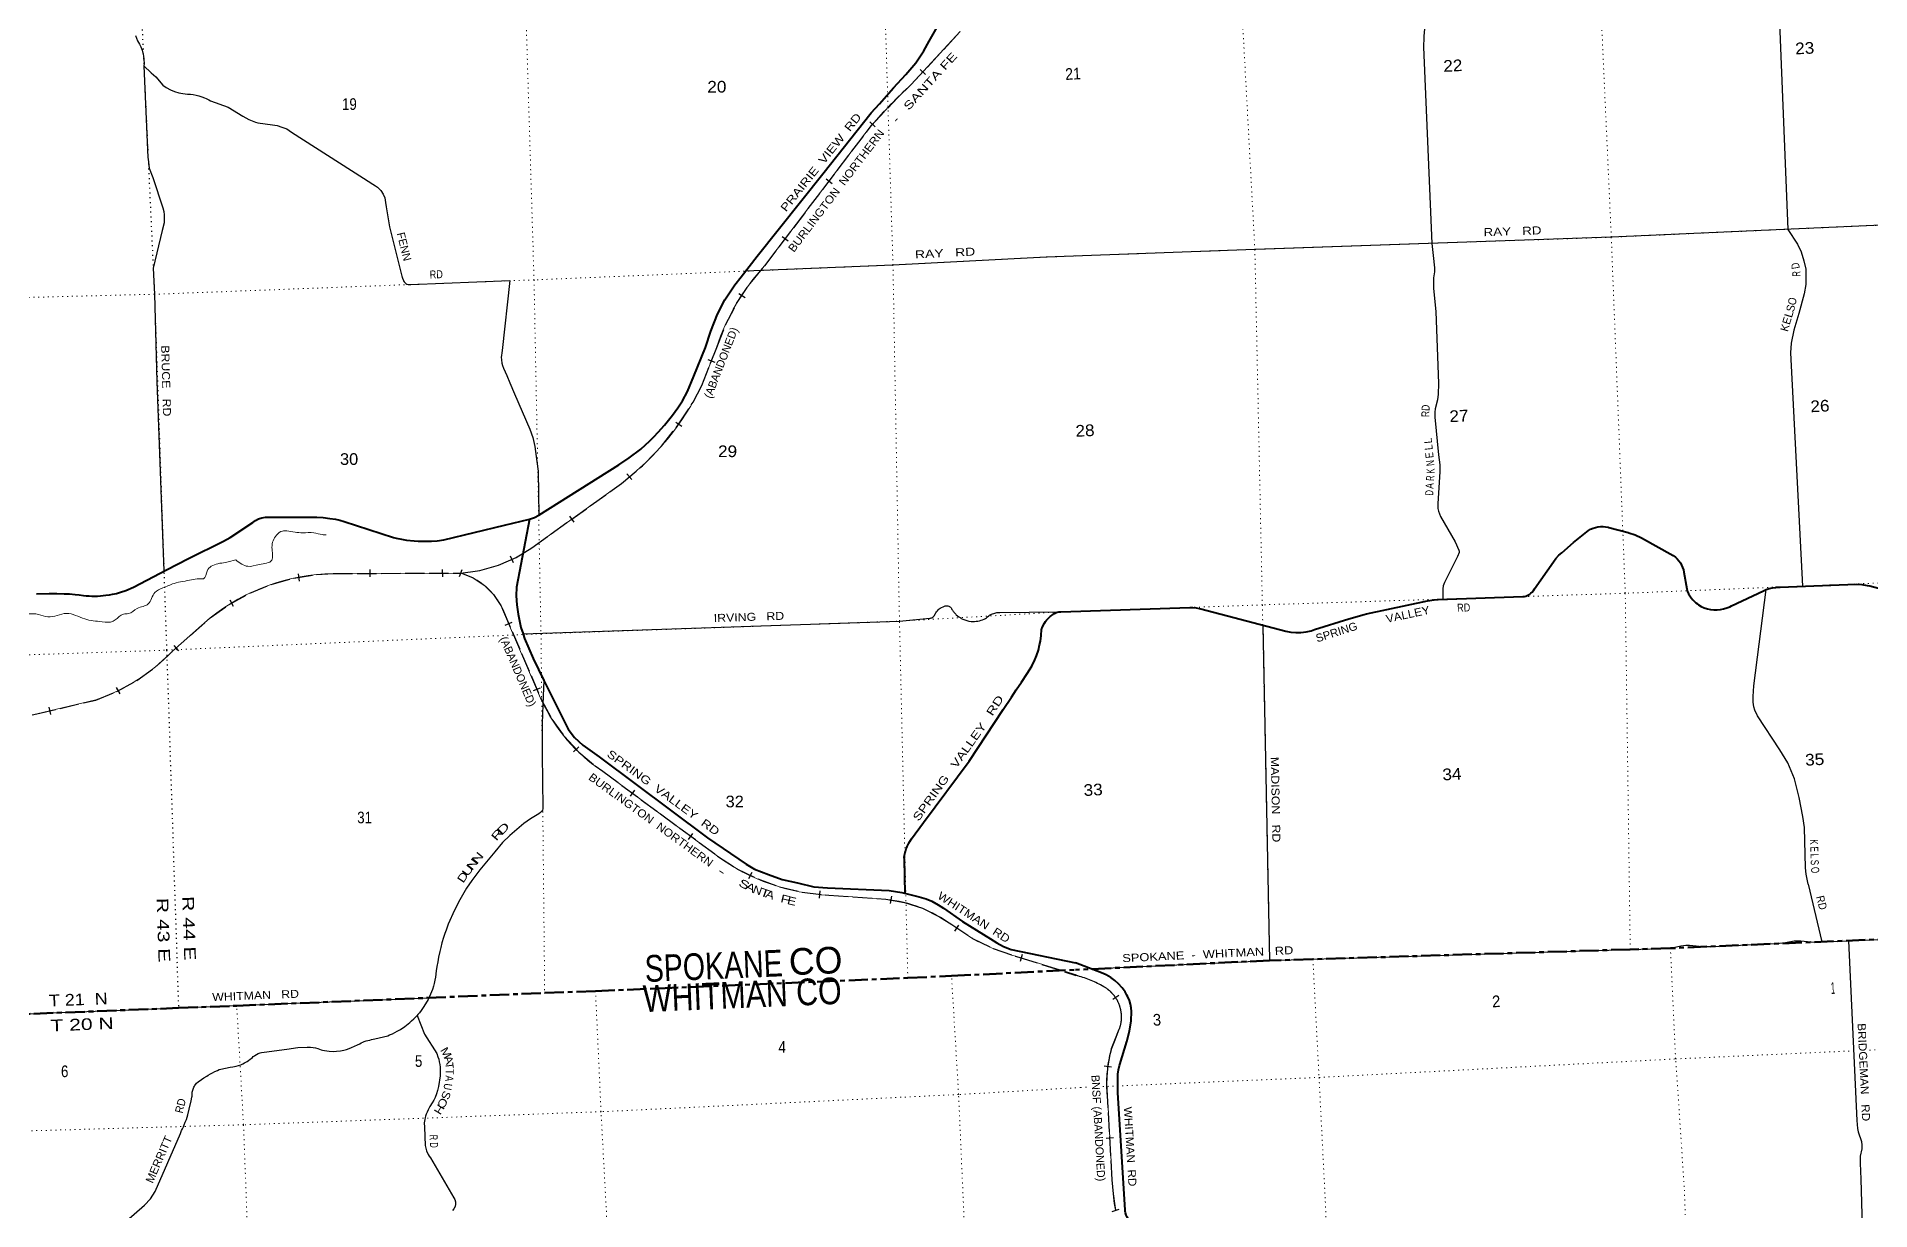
# Model space of a CAD drawing. Header units: feet. Extents: x 745759 to 1002271, y -170898 to 32007.
# Drawn here: x 920154 to 947654, y -72357 to -54754 of the extents above; entities that cross this region are included whole.
import ezdxf
from ezdxf.enums import TextEntityAlignment as Align

# ---------------------------------------------------------------- set-up
doc = ezdxf.new("R2010")
doc.units = ezdxf.units.FT
doc.header["$LTSCALE"] = 48
for name, pattern in [('DOTTED', [1.5, 0.3, -1.2]), ('LONG_DASH_SHORT_DASH', [9.9, 6, -1.2, 1.5, -1.2]), ('LONG_DASHED', [7.5, 6, -1.5])]:
    doc.linetypes.add(name, pattern=pattern)
for name, color, linetype, lineweight in [('11', 7, 'LONG_DASH_SHORT_DASH', 60), ('26', 7, 'Continuous', 40), ('29', 7, 'Continuous', 25), ('34', 7, 'Continuous', 13), ('39', 7, 'Continuous', 13), ('6', 7, 'DOTTED', 25), ('63', 7, 'Continuous', 25), ('7', 7, 'DOTTED', 13)]:
    doc.layers.add(name, color=color, linetype=linetype, lineweight=lineweight)
for name, color, linetype in [('12', 7, 'Continuous'), ('27', 7, 'Continuous'), ('30', 7, 'Continuous')]:
    doc.layers.add(name, color=color, linetype=linetype)

msp = doc.modelspace()

# ---------------------------------------------------------------- linework, layer by layer
at = {"layer": '11'}
for points in [[(955428.69, -68001.41), (954889.85, -68005.83), (950021.26, -68191.55), (949477.58, -68220.38), (944656.22, -68425.94), (944053.66, -68443.57), (939293.86, -68591.69), (938643.04, -68609.69), (935735.29, -68749.49)], [(904564.41, -70071.29), (906031.38, -69998.75), (906996.96, -69957.85), (911427.16, -69691.7), (912435.5, -69678.29), (916821.02, -69503.63), (917738.98, -69501.86), (922281.45, -69322.48), (923154.55, -69289.23), (927773.28, -69096.42), (928535.77, -69069.12), (933218.83, -68871.17), (933874.58, -68841.68), (935735.29, -68749.49)]]:
    msp.add_lwpolyline(points, dxfattribs=at)
at = {"layer": '26'}
for points in [[(927683.3, -61928.65), (928883.74, -61175.36), (929039.02, -61070.05), (929213.61, -60939.03), (929348.91, -60816.75), (929410.29, -60757.52), (929475.76, -60688.18), (929570.69, -60582.82), (929690.72, -60433.24), (929769.29, -60319.69), (929839.12, -60214.87), (929915.5, -60075.12), (930009.34, -59845.83), (930186.11, -59415.65), (930262.51, -59168.9), (930365.07, -58917.78), (930474.19, -58699.42), (930622.59, -58474.5), (930720.79, -58356.58), (930960.85, -58046.5), (931942.91, -56812.73), (932667.44, -55897.78), (932794.02, -55762.39), (933003.52, -55522.19), (933191.2, -55321.29), (933340.15, -55146.05), (933460.18, -54965.89), (933540.92, -54823.95), (934201.09, -53661.15)], [(922100.75, -62751.88), (922432.81, -62578.27), (922958.85, -62319.99), (923056.87, -62266.05), (923395.04, -62038.83), (923438.34, -62010.23), (923480.81, -61985.71), (923533.09, -61969.36), (923587, -61959.55), (924356.47, -61959.55), (924450.87, -61964.97), (924549.02, -61979.09), (924633.66, -61993.2), (924699.48, -62007.32), (924764.14, -62024.37), (924953.39, -62084.36), (925503.52, -62266.01), (925547.35, -62276.4), (925624.43, -62291.6), (925701.7, -62304.68), (925813.96, -62316.61), (925877.77, -62320.45), (925936.21, -62322.38), (926009.25, -62321.99), (926074.61, -62320.46), (926160.72, -62313.53), (926258.37, -62302.76), (927169.91, -62081.4), (927544.54, -61989.32)], [(927544.54, -61989.32), (927351.25, -63011.6), (927345.28, -63139.92), (927357.21, -63274.21), (927375.11, -63417.45), (927416.86, -63617.38), (927448.08, -63711.1)], [(927544.54, -61989.32), (927622.67, -61963.49), (927683.3, -61928.65)], [(935515.11, -63380.44), (937447.51, -63313.96), (937495.62, -63314.29), (937543.43, -63319.65), (937590.43, -63329.98), (937592.21, -63330.48), (937612.08, -63335.71), (938887.2, -63669.73), (938962.35, -63684.63), (939038.64, -63691.59), (939115.24, -63690.54), (939191.32, -63681.49), (939266.03, -63664.53), (939318.5, -63647.54), (939831.01, -63483.51), (940064.23, -63419.49), (940096.72, -63412.62), (941012.9, -63216.07), (941111.09, -63199.57), (941173.53, -63194.49), (942443.53, -63152.7), (942465.69, -63149.58), (942487.4, -63144.16), (942508.43, -63136.5), (942528.54, -63126.69), (942547.51, -63114.83), (942565.14, -63101.05), (942580.88, -63085.84), (942601.08, -63060.76), (942618.55, -63035.84), (942901.13, -62632.53), (942939.67, -62580.59), (942983.42, -62532.96), (943027.97, -62493.33), (943203.42, -62342.71), (943426.82, -62162.2), (943460, -62142.38), (943495.08, -62126.15), (943531.65, -62113.66), (943569.33, -62105.07), (943607.7, -62100.47), (943646.35, -62099.9), (943684.84, -62103.37), (943722.76, -62110.85), (943731.99, -62113.31), (944022.94, -62190.95), (944031.91, -62193.52), (944129.2, -62227.6), (944222.4, -62271.66), (944695.26, -62533.57), (944699.68, -62536.48), (944730.29, -62559.4), (944758.33, -62585.4), (944783.5, -62614.18), (944805.52, -62645.43), (944824.16, -62678.82), (944839.2, -62713.97), (944850.49, -62750.5), (944857.9, -62788.01), (944903.08, -63037.42), (944913.45, -63073.55), (944927.54, -63108.4), (944945.2, -63141.58), (944966.23, -63172.74), (944990.4, -63201.53), (945012.65, -63223), (945037.54, -63243.85), (945062.65, -63262.57), (945077.06, -63273.31), (945119.33, -63298.4), (945163.99, -63318.94), (945210.55, -63334.69), (945258.5, -63345.5), (945307.32, -63351.23), (945356.47, -63351.82), (945405.42, -63347.28), (945453.62, -63337.64), (945500.55, -63323.02), (945545.69, -63303.58), (945573.24, -63288.8), (946051.85, -63063.52), (946094.51, -63044.02), (946138.98, -63029.08), (946184.76, -63018.88), (946231.36, -63013.52), (946241.33, -63013.01), (946301.14, -63008.9), (947441.13, -62967.18), (947524.74, -62970.98), (947607.49, -62983.51)], [(920153.61, -63110.55), (920343.11, -63104.01), (920457.06, -63103.61), (920566.52, -63109.33), (920648.2, -63112.6), (920733.15, -63118.32), (920793.6, -63124.86), (920858.33, -63134.06), (920899.17, -63138.56), (920942.06, -63141.42), (920981.67, -63144.28), (921027.01, -63144.28), (921066.22, -63143.87), (921109.92, -63141.82), (921190.59, -63133.04), (921246.54, -63125.27), (921293.51, -63116.28), (921349.46, -63103.61), (921409.5, -63087.27), (921492.82, -63059.07), (921604.94, -63012.68), (921806.7, -62905.61), (922099.55, -62752.51)], [(947607.49, -62983.51), (947644.87, -62992.13), (947960.12, -63076.16)], [(933178.39, -67603.99), (933167.69, -67094.21), (933166.92, -67060.61), (933168.56, -67047.36), (933171.85, -67030.06), (933175.78, -67009.71), (933179.72, -66992.41), (933183.88, -66977.09), (933195.69, -66937.46), (933210.57, -66899.8), (933228.95, -66859.52), (933247.33, -66825.37), (933272.7, -66783.34), (933456.48, -66542.54), (934140.83, -65619.61), (934647.53, -64844.65), (934773.12, -64660.33), (934845.75, -64552.63), (934921.89, -64436.17), (935010.27, -64303.07), (935077.66, -64195.36), (935124.92, -64102.54), (935147.67, -64043), (935176.98, -63955.88), (935196.24, -63876.19), (935209.36, -63819.27), (935218.99, -63737.84), (935225.41, -63646.72), (935225.91, -63643.34), (935228.88, -63633.58), (935230.76, -63628.74), (935233.05, -63622.49), (935245.25, -63594.74), (935268.92, -63551.22), (935286.3, -63525.42), (935300.8, -63506.6), (935306.27, -63500.25), (935311.25, -63494.39), (935315.74, -63488.92), (935321.79, -63482.57), (935327.55, -63476.7), (935333.41, -63470.55), (935343.33, -63460.73), (935356.02, -63449.49), (935367.15, -63439.92), (935377.89, -63431.42), (935390.66, -63421.98), (935398.53, -63417.03), (935411.54, -63408.03), (935417.83, -63404.4), (935426.78, -63400.04), (935435.98, -63396.41), (935446.87, -63391.57), (935459.69, -63386.97), (935481.71, -63381.88), (935514.62, -63380.43)], [(927449.12, -63714.23), (927470.54, -63778.53), (927598.78, -64079.92), (927761.4, -64408.14)], [(927761.4, -64408.14), (928123.67, -65139.29), (928220.6, -65266.12), (928345.86, -65382.5), (928590.41, -65555.58), (930217.26, -66768.63), (930794.33, -67167.01), (930919.61, -67238.63), (931131.35, -67319.21), (931337.13, -67393.81), (931566.77, -67447.52), (931808.33, -67504.22), (932017.09, -67519.14), (932937.15, -67562.42), (933128.01, -67592.26), (933387.48, -67654.93), (933496.56, -67687.57), (933577.37, -67722.53), (933673.46, -67772.79), (933753.56, -67825.77), (934037.62, -68024.96), (934356.73, -68221.91), (934461.11, -68287.56), (934552.07, -68345.75), (934656.45, -68400.96), (934771.27, -68445.72), (935731.77, -68646.03)], [(936476.75, -72350.43), (936368.84, -70593.5), (936367.71, -70381.21), (936369.12, -70315.59), (936377.38, -70250.48), (936392.4, -70186.6), (936397.02, -70171.45), (936501.44, -69822.96), (936542.16, -69669.53), (936566.61, -69512.69), (936574.44, -69375.16), (936569.63, -69318.67), (936558.94, -69263), (936542.49, -69208.76), (936520.46, -69156.52), (936505.84, -69128.48), (936476.86, -69080), (936431.77, -69018.14), (936380.46, -68961.33), (936323.5, -68910.19), (936261.51, -68865.29), (936195.16, -68827.12), (936125.18, -68796.09), (935731.77, -68646.03)], [(937693.25, -73144.65), (937643.84, -73101.46), (937566.22, -73046.78), (937483.3, -73000.51), (937396, -72963.17), (937035.74, -72831.7), (937031.39, -72830.01), (936805.53, -72728.1), (936750.53, -72699.53), (936691.84, -72661.27), (936637.48, -72617.09), (936588.04, -72567.47), (936564.22, -72537.95), (936544.21, -72513.15), (936526.07, -72487.95), (936524.83, -72486.23), (936508.51, -72457.65), (936495.26, -72427.52), (936485.23, -72396.17), (936479.99, -72370.29), (936476.75, -72350.43)]]:
    msp.add_lwpolyline(points, dxfattribs=at)
at = {"layer": '29'}
for p, q in [((946457.24, -59495.82), (946634.71, -62994.48)), ((938543.37, -63578.55), (938643.04, -68609.69)), ((946721.95, -67463.13), (946926.34, -68328.08)), ((947328.01, -68314.69), (947454.27, -71007.47)), ((947512.12, -71891.8), (947533.67, -72593.42))]:
    msp.add_line(p, q, dxfattribs=at)
for points in [[(946015.56, -47780.72), (946203.79, -52318.72), (946416.04, -57644.02), (946562, -57867.48)], [(940874.28, -52539.26), (940850.93, -53068.81), (940858.58, -53635.36), (940881.54, -54006.68), (940897.81, -54056.44), (940927.45, -54090.9), (941007.8, -54148.32), (941024.07, -54165.54), (941053.71, -54221.05), (941069.98, -54268.9), (941071.9, -54291.87), (941069.02, -54316.75), (941030.76, -54431.59), (940988.67, -54557.92), (940964.77, -54674.67), (940958.06, -54760.81), (940953.85, -54913.02)], [(921639.01, -54737.95), (921651.22, -54777.34), (921667.51, -54818.08), (921694.66, -54864.26), (921717.39, -54906.02), (921725.53, -54929.79), (921734.35, -54955.59), (921745.21, -55002.45), (921756.07, -55041.83), (921761.5, -55097.52), (921765.57, -55155.24), (921763.31, -55190.31)], [(940953.85, -54913.02), (941076.53, -57854.12), (941095.62, -58038.1)], [(921763.31, -55190.31), (921823.26, -56565.36), (921824.59, -56590.23), (921842.18, -56724.51), (921894.18, -56865.28), (922048.63, -57321.26), (922060.48, -57374.42), (922066.6, -57426.45), (922068.89, -57495.31), (922068.89, -57545.8), (922036.01, -57659.79), (921899.92, -58224.9), (921920.16, -58617.29), (921956.11, -59926.09), (922059.35, -62767)], [(921763.31, -55190.31), (921873.96, -55295.72), (921939.11, -55357.13), (922046.76, -55480.87), (922094.17, -55516.83), (922159.92, -55552.02), (922223.38, -55576.5), (922284.55, -55595.63), (922344.96, -55607.87), (922417.22, -55614.38), (922460.8, -55615.91), (922503.62, -55622.03), (922545.67, -55629.68), (922584.67, -55640.39), (922632.08, -55655.69), (922669.54, -55670.23), (922696.3, -55683.24), (922734.53, -55701.6), (922760.53, -55716.9), (923025.83, -55811.83), (923247.97, -55948.35), (923336.67, -55995.78), (923434.54, -56038.62), (923472.77, -56047.81), (923691.45, -56076.88), (923761.79, -56087.59), (923832.13, -56110.54), (923907.07, -56135.02), (923974.35, -56183.99), (925053.61, -56877.54), (925193.53, -56968.58), (925234.06, -56990), (925266.17, -57012.95), (925290.64, -57035.14), (925314.34, -57058.86), (925352.96, -57115.86), (925375.13, -57171.71), (925388.13, -57243.63), (925395.78, -57306.36), (925445.48, -57604.75), (925632.13, -58346.77), (925633.92, -58354.49), (925635.42, -58359.41), (925637.47, -58364.98), (925639.32, -58369.22), (925640.39, -58371.58), (925641.39, -58373.87), (925642.94, -58379.72), (925644.87, -58387.03), (925646.4, -58391.64), (925648.71, -58397.03), (925650.63, -58401.64), (925653.7, -58409.33), (925658.31, -58418.17), (925664.85, -58429.71), (925674.84, -58442.01), (925691.36, -58456.62), (925707.12, -58465.08), (925727.87, -58471.24), (925746.7, -58472.39), (925764.94, -58471.04), (927252.2, -58413.18), (927134.07, -59461.54), (927128.28, -59494.67), (927123.18, -59534.58), (927122.71, -59558.7), (927125.03, -59603.25), (927132.92, -59651.04), (927141.73, -59687.23), (927155.64, -59727.6), (927180.19, -59779.3), (927206.19, -59836.64), (927252.56, -59946.14), (927322.58, -60111.33), (927549.34, -60639.35), (927593.86, -60767.42), (927623.54, -60902.91), (927654.62, -61127.95), (927673.17, -61272.72), (927683.3, -61928.65)], [(950307.8, -57483.67), (949055.79, -57525.04), (943769.31, -57761.6), (938423.88, -57944.65), (935296.44, -58059.8)], [(946562, -57867.48), (946616.46, -57979.75), (946658.54, -58117.56), (946685.33, -58240.05), (946689.15, -58366.37), (946685.33, -58473.55), (946662.37, -58611.36), (946582.03, -58906.11), (946505.51, -59154.92), (946467.25, -59350.15), (946457.24, -59495.82)], [(935296.44, -58059.8), (932996.69, -58179.7), (930784.27, -58272.78)], [(941095.62, -58038.1), (941116.86, -58219.46), (941117.81, -58282.62), (941102.51, -58368.75), (941101.55, -58426.18), (941105.38, -58533.36), (941135.99, -58877.89), (941178.08, -59957.41), (941174.25, -60118.18), (941162.77, -60198.57), (941128.34, -60336.38), (941122.6, -60386.15), (941120.68, -60462.71)], [(941120.68, -60462.71), (941180.14, -61027.15), (941197.75, -61176.9), (941198.85, -61282.61), (941166.94, -61758.29), (941170.24, -61830.96), (941175.74, -61868.4), (941206.56, -61952.09), (941426.67, -62330.87), (941483.89, -62454.19), (941487.74, -62471.8), (941486.09, -62491.63), (941461.88, -62551.09), (941268.19, -62938.68), (941250.03, -62990.42), (941241.77, -63035.58), (941241.77, -63192.24)], [(946721.95, -67463.13), (946693.94, -67315.62), (946682.94, -67220.93), (946665.33, -66613.1), (946642.22, -66450.13), (946586.09, -66163.84), (946514.55, -65886.35), (946418.81, -65644.1), (946295.54, -65450.3), (945960.97, -64939.37), (945922.45, -64857.89), (945909.24, -64805.03), (945899.34, -64736.76), (945896.04, -64650.88), (945908.14, -64490.11), (946091.96, -63048.06)], [(927448.08, -63711.1), (933093.58, -63520.64), (933547.32, -63477.43), (933558.45, -63476.39), (933571.21, -63471.93), (933578.92, -63468.67), (933595.24, -63458.57), (933604.74, -63449.96), (933615.12, -63438.68), (933633.22, -63407.21), (933639.75, -63395.33), (933649.25, -63381.08), (933662.3, -63364.75), (933676.84, -63349.61), (933691.08, -63336.84), (933704.79, -63326.7), (933723.45, -63315.16), (933747.56, -63303.25), (933757.27, -63299.61), (933771, -63295.08), (933780.42, -63292.34), (933788.13, -63290.63), (933797.56, -63289.36), (933807.21, -63289.88), (933819, -63291.51), (933831.92, -63295.39), (933842.01, -63300.18), (933850.65, -63305.6), (933859.62, -63312.75), (933867.19, -63321.21), (933874.9, -63332.64), (933881.43, -63344.22), (933887.66, -63353.42), (933894.49, -63364.41), (933903.02, -63376.07), (933910.59, -63385.42), (933919.04, -63395.66), (933928.24, -63405.9), (933937.29, -63415.55), (933946.64, -63424.31), (933966.59, -63442.35), (933984.1, -63455.11), (934001.9, -63466.69), (934021.49, -63478.87), (934045.52, -63491.04), (934072.82, -63501.73), (934105.16, -63511.82), (934136.32, -63519.24), (934169.55, -63523.4), (934198.03, -63526.07), (934221.17, -63525.19), (934244.91, -63523.11), (934269.84, -63519.25), (934293.28, -63514.5), (934318.79, -63507.08), (934341.35, -63499.06), (934365.08, -63488.37), (934384.07, -63479.17), (934399.5, -63468.78), (934414.04, -63455.12), (934434.22, -63439.68), (934446.5, -63431.55), (934472.2, -63417.12), (934490.3, -63409.4), (934507.09, -63403.2), (934522.23, -63399.04), (934540.33, -63395.18), (934555.46, -63392.81), (934571.48, -63391.02), (934599.08, -63390.43), (935479.44, -63382.56)], [(927761.4, -64408.14), (927749.19, -64639.14), (927737.29, -65052.82), (927734.31, -65520.06), (927745.84, -66319.51), (927743.43, -66335.33), (927738.23, -66353.56), (927729.3, -66369.56), (927709.23, -66392.25), (927684.69, -66410.11), (927559.76, -66484.12), (927458.64, -66555.54), (927250.44, -66734.11), (927140.39, -66841.25), (927024.39, -66978.15), (926801.32, -67248.97), (926680.86, -67408.2), (926600.55, -67527.25), (926499.43, -67699.86), (926419.12, -67857.59), (926326.92, -68062.95), (926293.46, -68152.97), (926277.1, -68203.56), (926256.28, -68264.57), (926232.49, -68344.93), (926216.13, -68414.86), (926199.77, -68477.36), (926181.93, -68562.18), (926168.54, -68629.14), (926157.02, -68699.45), (926147.35, -68764.18), (926135.45, -68858.68), (926128.02, -68903.32), (926116.12, -68953.91), (926105.71, -68995.58), (926088.61, -69044.69), (926060.73, -69116.49), (926025.78, -69193.87), (925987.11, -69261.58), (925952.91, -69314.41), (925921.23, -69358.22), (925893.71, -69393.57), (925871.78, -69419.61), (925859.08, -69434)], [(935975.38, -68736.97), (938643.04, -68609.69), (939293.86, -68591.69), (944063.69, -68443.07), (944656.22, -68425.94), (944810.3, -68391)], [(944810.3, -68391), (944889.02, -68378.21), (944941.85, -68378.21), (945040.9, -68390.32), (945089.32, -68396.93), (945157.01, -68402.44), (945271.47, -68402.44), (946248.77, -68356.19), (946383.03, -68338.57), (946512.9, -68314.35), (946554.72, -68313.25), (946609.75, -68316.55), (946816.65, -68333.07), (946854.07, -68334.17), (946926.34, -68328.08), (947328.01, -68314.69)], [(947328.01, -68314.69), (948102.68, -68280.22), (948142.86, -68270.31), (948184.12, -68253.79), (948222.1, -68241.68), (948285.37, -68233.97), (948771.82, -68216.35), (948816.96, -68219.65), (948853.27, -68225.16), (948921.5, -68240.58), (948947.92, -68243.88), (948972.23, -68241.6)], [(919903, -69412.94), (925548.77, -69189.92), (926037.73, -69168.4)], [(920960.02, -72985.1), (921770.09, -72280.8), (921860.59, -72184.86), (921930.39, -72076.08), (922310.35, -71204.38), (922328.97, -71161.89), (922342.13, -71133.3), (922354.92, -71103.61), (922367.43, -71075.38), (922383.14, -71036.1), (922399.13, -70993.9), (922422.83, -70924.49), (922443.77, -70839.51), (922471.4, -70713.21), (922483.33, -70657.91), (922484.2, -70644.24), (922484.34, -70630.7), (922485.79, -70604.8), (922488.12, -70584.72), (922496.26, -70553.87), (922505.86, -70524.48), (922511.97, -70511.09), (922520.7, -70495.67), (922528.26, -70483.15), (922535.82, -70472.09), (922542.8, -70462.49), (922553.71, -70449.53), (922576.97, -70432.07), (922626.42, -70395.41), (922660.15, -70370.38), (922705.52, -70343.02), (922725.88, -70330.8), (922763.41, -70309.56), (922791.91, -70293.84), (922828.55, -70275.8), (922864.62, -70258.92), (922890.79, -70246.7), (922917.26, -70238.26), (923057.44, -70210.32), (923097.58, -70203.34), (923144.7, -70193.44), (923182.51, -70184.13), (923214.5, -70173.07), (923244.75, -70160.26), (923270.93, -70147.17), (923293.61, -70135.24), (923312.81, -70123.59), (923333.46, -70109.33), (923357.02, -70091.87), (923372.43, -70079.36), (923389.88, -70062.77), (923403.55, -70050.55), (923411.4, -70044.73), (923425.94, -70034.83), (923451.25, -70019.41), (923477.85, -70007.33), (923506.93, -69996.27), (923528.46, -69990.45), (923565.17, -69984.56), (923906.54, -69939.04), (924072.73, -69917.37), (924209.02, -69908.18), (924234.92, -69907.7), (924263.17, -69909.12), (924301.3, -69913.83), (924336.61, -69920.89), (924371.45, -69929.85), (924423.24, -69948.22), (924443.48, -69954.34), (924473.14, -69960.47), (924506.1, -69965.65), (924541.41, -69969.42), (924600.5, -69972.47), (924652.29, -69969.64), (924713.49, -69963.52), (924759.16, -69955.04), (924802.47, -69943.26), (924840.6, -69931.01), (924874.03, -69916.88), (924918.76, -69897.09), (924967.72, -69874.95), (924998.79, -69858.93), (925019.51, -69847.16), (925043.52, -69835.85), (925068, -69826.43), (925098.13, -69815.59), (925118.85, -69809.94), (925148.51, -69802.88), (925175.81, -69796.75), (925226.42, -69785.2), (925420.86, -69737.62), (925445.81, -69727.26), (925488.66, -69708.41), (925560.22, -69671.67), (925609.78, -69643.62), (925675.92, -69598.08), (925751.92, -69539.42), (925778.33, -69515.79), (925809.68, -69485.93), (925836.73, -69458.43), (925859.08, -69434)], [(925859.08, -69434), (925968.82, -69715.32), (926153.72, -70005.56), (926172.26, -70054.72), (926183.51, -70088.48), (926193.21, -70130.01), (926200.58, -70171.15), (926204.85, -70209.19), (926206.78, -70242.95), (926207.56, -70295.35), (926204.07, -70339.98), (926179.63, -70502.21), (926167.22, -70559.65), (926150.93, -70611.66), (926128.93, -70663.97), (926109.92, -70703.36), (926085.48, -70743.34), (926051.35, -70800.78), (926025.75, -70848.13), (926009.46, -70884.62), (925997.14, -70916.15), (925987.83, -70944.87), (925981.24, -70966.99), (925973.87, -70993.39), (925968.83, -71020.17), (925967.66, -71043.84), (925969.99, -71110.6), (925979.37, -71383.71), (925989.56, -71427.11), (926001.59, -71463.6), (926026.41, -71518.32), (926041.54, -71542.39), (926061.38, -71569.77), (926411.01, -72170.51), (926425.55, -72195.58), (926434.86, -72230.51), (926434.86, -72266.21), (926428.66, -72300.37), (926413.14, -72335.3), (926392.2, -72360.92)], [(947454.27, -71007.47), (947459.95, -71127.76), (947470.96, -71180.61), (947519.38, -71325.96), (947525.98, -71378.82), (947525.98, -71436.07), (947503.97, -71543.99), (947501.77, -71596.84), (947501.77, -71647.49), (947512.12, -71891.8)]]:
    msp.add_lwpolyline(points, dxfattribs=at)
at = {"layer": '34'}
for p, q in [((933267.5, -55472.4), (934004.82, -54677.13)), ((931071.74, -58192.62), (932672.02, -56087.75)), ((930130.93, -59985.47), (930352.31, -59415.02)), ((927579.2, -62419.6), (928926.19, -61454.32)), ((924602.99, -62804.63), (926515.8, -62799.21)), ((927142.58, -63344.67), (927727.91, -64709.45)), ((920154.5, -64909.19), (921041.66, -64702.05)), ((928642.31, -65772.05), (930364.82, -67044.24)), ((932036.48, -67629.79), (932888.2, -67689.41)), ((933876.87, -68073.25), (934187.03, -68279.5)), ((934885.55, -68559.57), (935751.15, -68826.62))]:
    msp.add_line(p, q, dxfattribs=at)
for points in [[(922189.36, -63972.14), (922756.67, -63470.2), (922756.67, -63470.2)], [(936390.98, -69642.47), (936316.41, -69827.9), (936276.83, -69931.86)], [(936213.03, -70632.96), (936283.92, -71898.11), (936303.2, -72111.65), (936322.23, -72253.53), (936338.34, -72356.82)]]:
    msp.add_lwpolyline(points, dxfattribs=at)
for centre, radius, start, end in [((938947.06, -61564.36), 8328.83, 132.99351, 138.88679), ((933483.25, -60434.79), 3292.83, 137.08393, 161.95913), ((926387.51, -58143.63), 4171.99, 307.48144, 333.80186), ((926371.83, -60716.66), 2087.53, 273.95463, 305.33623), ((924660.94, -65859.05), 3054.97, 91.08684, 128.56007), ((926242.95, -63745.58), 984.92, 24.01966, 73.91702), ((920097.95, -61950.91), 2908.5, 288.9332, 315.97759), ((930059.57, -63627.72), 2570.37, 204.88808, 236.53794), ((932155.88, -64609.99), 3022.16, 233.65542, 267.73585), ((932671.3, -69713.29), 2035.47, 53.68087, 83.88284), ((935651.43, -65638.28), 3020.02, 240.99426, 255.30933), ((935383.45, -70306.81), 1516.66, 58.30355, 76.41549), ((935907.44, -69456.67), 518.01, 338.98059, 58.2102), ((938234.03, -70463.41), 2028.1, 164.80551, 184.79531)]:
    msp.add_arc(centre, radius, start, end, dxfattribs=at)
at = {"layer": '39'}
for points in [[(923141.94, -62602.49), (923319.05, -62698.17), (923493.92, -62670.9), (923680.22, -62607.14), (923682.72, -62413.53), (923751.95, -62230.85), (923839.5, -62168.83), (923903.99, -62167.69), (924029.29, -62185.65), (924146.38, -62195.69), (924309.64, -62194.83), (924439.16, -62222.8), (924493.68, -62227.89)], [(909389.34, -63234.42), (909390.26, -63237.54), (909432.78, -63357.77), (909611.8, -63447.36), (909799.73, -63583.18), (909969.41, -63713.27), (910136.76, -63936.14), (910255.15, -64127.62), (910406.89, -64268.1), (910654.6, -64366.57), (910775.83, -64424.58), (910956.69, -64462.07), (911183.56, -64522.6), (911496.45, -64547.34), (911741.07, -64541.4), (911895.7, -64492.35), (912046.55, -64420.65), (912332.98, -64107.2), (912457.09, -63949.77), (912725.76, -63736.99), (912896.73, -63618.68), (913037.33, -63497.17), (913245.02, -63276.6), (913388.34, -63177.3), (913669.77, -63025.16), (913965.09, -62860.69), (914301.98, -62706.58), (914581.59, -62634.64), (914760.55, -62620.25), (914819.49, -62625.89), (915035.47, -62642.25), (915252.19, -62698.93), (915487.04, -62755.28), (915708.45, -62848.17), (915874.83, -62907.74), (916112.25, -62994.3), (916291.6, -63102.04), (916390.82, -63126.5), (916457.43, -63131.38), (916645.67, -63174.44), (916938.82, -63221.71), (917191.74, -63384.61), (917468.67, -63537), (917651.39, -63608.39), (917762.33, -63612.49), (917945.37, -63591.12), (918154.61, -63680.19), (918307.83, -63681.53), (918342.23, -63688.98), (918576.63, -63610.26), (918740.8, -63548.9), (918881.88, -63437.54), (919087.56, -63441.99), (919317.83, -63468.18), (919441.26, -63383.35), (919493.65, -63382.43), (919747.21, -63359.82), (919868.89, -63400.02), (920181.67, -63418.71), (920323.46, -63456.55), (920600.65, -63403.28), (920874.31, -63487.18), (921137.12, -63528.93), (921300.26, -63522.03), (921421.56, -63431.18), (921497.76, -63409.68), (921529.97, -63407.1), (921661.6, -63330.18), (921827.67, -63262.74), (921927.34, -63091.62), (922045.01, -63023.02), (922215.12, -62955.51), (922478.17, -62900.47), (922590.79, -62886.39), (922655.24, -62883.24), (922711.61, -62769.34), (922772.78, -62697.7), (922985.39, -62639.52), (923141.94, -62602.49)]]:
    msp.add_spline(points, degree=3, dxfattribs=at)
at = {"layer": '6'}
msp.add_lwpolyline([(920591.86, -27122.88), (920802.08, -31941.7), (920974.3, -37216.82), (921215.98, -42549.2), (921438.62, -47942.4), (921672.33, -53278.96), (921920.16, -58617.29), (922103.55, -63954.71), (922281.45, -69322.48)], dxfattribs=at)
at = {"layer": '63'}
for p, q in [((933401.96, -55248.68), (933483.07, -55323.88)), ((932648.98, -56030.26), (932729.74, -56105.83)), ((931996.38, -56888.03), (932084.44, -56954.97)), ((931337.16, -57750.8), (931425.21, -57817.74)), ((930686.52, -58606.07), (930778.41, -58667.65)), ((930221.58, -59596.79), (930324.7, -59636.81)), ((929738.56, -60536.88), (929831.45, -60596.93)), ((929006.59, -61312.61), (929078.11, -61396.98)), ((928147.83, -61946.29), (928212.26, -62036.2)), ((927255.58, -62541.65), (927300.19, -62642.87)), ((924075.61, -62809.7), (924093.02, -62918.93)), ((925152.23, -62746.96), (925152.54, -62857.57)), ((926238.02, -62746.5), (926238.34, -62857.11)), ((926496.9, -62849.27), (926538.08, -62746.62)), ((923049.14, -63200.43), (923102.3, -63297.43)), ((927181.87, -63578.63), (927283.52, -63535.03)), ((922209.1, -63883.24), (922282.4, -63966.08)), ((921346.55, -64514.41), (921400.2, -64611.14)), ((927606.89, -64563.01), (927708.55, -64519.41)), ((920335.92, -64811.89), (920361.06, -64919.61)), ((928204.3, -65482.6), (928285.51, -65407.5)), ((929058.33, -66145.82), (929124.05, -66056.85)), ((929930.18, -66792.99), (929995.9, -66704.01)), ((930834.44, -67382.26), (930883.71, -67283.23)), ((931893, -67673.47), (931905.87, -67563.62)), ((932958.37, -67756.3), (932977.84, -67647.42)), ((933924.49, -68172.3), (933985.74, -68080.19)), ((934908.08, -68622.51), (934940.68, -68516.81)), ((936383.9, -69136.37), (936291.72, -69197.5)), ((936275.55, -70211.2), (936165.94, -70196.31)), ((936304.99, -71271.16), (936194.55, -71277.35)), ((936286.08, -72375.05), (936391.35, -72341.07))]:
    msp.add_line(p, q, dxfattribs=at)
at = {"layer": '63', "linetype": 'LONG_DASHED'}
for points in [[(920084.44, -64925.2), (920154.74, -64910.26), (921042, -64703.1), (921357.6, -64573.71), (921655.86, -64408.28), (921932.71, -64209.1), (922184.35, -63978.9), (922190.12, -63972.94), (922757.35, -63471.06), (923042.49, -63269.3), (923348.81, -63101.43), (923672.3, -62969.64), (924008.72, -62875.65), (924353.67, -62820.67), (924603.02, -62805.73), (926515.88, -62800.31), (926802.07, -62760.49), (927080.01, -62681.56), (927344.42, -62565.02), (927579.81, -62420.52), (928926.87, -61455.19), (929238.46, -61191.05), (929522.76, -60897.72), (929777, -60577.99), (929998.77, -60234.94), (930131.93, -59985.93), (930353.34, -59415.42), (930484.49, -59077.23), (930652.04, -58755.59), (930853.95, -58454.33), (931072.6, -58193.31), (932672.86, -56088.46), (933067.11, -55667.13), (933268.29, -55473.17), (934005.67, -54677.83)], [(926516.21, -62798.19), (926700.29, -62872.04), (926865.96, -62981.31), (927006.38, -63121.55), (927115.86, -63287.03), (927143.58, -63344.21), (927728.9, -64708.97), (927881.58, -64990.62), (928068.12, -65251.06), (928285.62, -65486.27), (928530.71, -65692.6), (928642.95, -65771.16), (930365.45, -67043.34), (930656.68, -67232.81), (930967.71, -67387.59), (931294.46, -67505.63), (931632.6, -67585.38), (931977.69, -67625.79), (932036.55, -67628.69), (932888.34, -67688.32), (933169.19, -67738.51), (933440.28, -67827.48), (933696.28, -67953.44), (933877.48, -68072.33), (934187.58, -68278.54), (934500.48, -68429.19), (934828.66, -68542.92), (934885.86, -68558.51), (935740.06, -68833.8)], [(936224.17, -69048.18), (936217.03, -69042.72), (936209.77, -69037.36), (936202.35, -69032.16), (936194.92, -69027.07), (936187.41, -69022.11), (936179.75, -69017.31), (936157.11, -69003.5), (936134.28, -68990.29), (936111.19, -68977.46), (936087.83, -68964.81), (936064.29, -68952.77), (936040.62, -68941.18), (936016.67, -68929.78), (935992.53, -68918.97), (935968.28, -68908.63), (935943.66, -68898.59), (935919.06, -68889.1), (935894.31, -68879.86), (935869.23, -68871.15), (935844.17, -68862.98), (935818.87, -68855.19), (935793.55, -68847.75), (935767.9, -68840.81), (935742.36, -68834.31), (935739.44, -68833.65)], [(936337.25, -72356.99), (936321.14, -72253.69), (936302.11, -72111.77), (936282.82, -71898.19), (936211.93, -70633.03), (936209.17, -70597.65), (936207.23, -70562.38), (936205.89, -70527.06), (936204.95, -70491.51), (936204.83, -70456.07), (936205.33, -70420.81), (936206.22, -70385.31), (936207.93, -70349.93), (936210.27, -70314.71), (936213.2, -70279.23), (936216.78, -70244.11), (936220.75, -70208.96), (936225.53, -70173.73), (936230.95, -70138.86), (936236.99, -70103.95), (936243.44, -70069.2), (936250.69, -70034.38), (936258.4, -69999.93), (936266.9, -69965.41), (936275.78, -69931.52), (936315.39, -69827.5), (936389.95, -69642.07), (936390.68, -69640.14), (936393.85, -69631.7), (936396.83, -69623.15), (936399.63, -69614.61), (936402.3, -69605.98), (936404.85, -69597.35), (936407.23, -69588.61), (936409.46, -69579.9), (936411.53, -69571.08), (936413.44, -69562.29), (936415.23, -69553.42), (936416.83, -69544.56), (936418.26, -69535.67), (936419.59, -69526.76), (936420.72, -69517.79), (936421.73, -69508.8), (936422.54, -69499.83), (936423.25, -69490.84), (936423.72, -69481.83), (936424.08, -69472.8), (936424.3, -69463.81), (936424.36, -69454.79), (936424.24, -69445.77), (936423.95, -69436.72), (936423.56, -69427.72), (936422.95, -69418.71), (936422.19, -69409.73), (936421.32, -69400.73), (936420.28, -69391.82), (936419.03, -69382.84), (936417.69, -69373.92), (936416.14, -69365.04), (936414.51, -69356.19), (936412.65, -69347.31), (936410.67, -69338.54), (936408.54, -69329.81), (936406.26, -69321.03), (936403.77, -69312.38), (936401.22, -69303.74), (936398.45, -69295.15), (936395.57, -69286.56), (936392.54, -69278.11), (936389.31, -69269.67), (936386, -69261.28), (936382.54, -69252.93), (936378.88, -69244.71), (936375.1, -69236.48), (936371.2, -69228.34), (936367.14, -69220.28), (936362.94, -69212.33), (936358.61, -69204.41), (936354.17, -69196.56), (936349.54, -69188.82), (936344.81, -69181.15), (936339.91, -69173.55), (936334.91, -69166.02), (936329.76, -69158.62), (936324.51, -69151.3), (936319.13, -69144.08), (936313.6, -69136.93), (936307.97, -69129.91), (936302.2, -69122.93), (936296.32, -69116.13), (936290.31, -69109.36), (936284.17, -69102.76), (936277.94, -69096.23), (936271.63, -69089.82), (936265.16, -69083.5), (936258.57, -69077.35), (936251.93, -69071.28), (936245.12, -69065.3), (936238.26, -69059.47), (936231.29, -69053.75), (936224.17, -69048.18)]]:
    msp.add_lwpolyline(points, dxfattribs=at)
at = {"layer": '7'}
msp.add_line((935811.94, -70514.89), (935942.97, -70509.36), dxfattribs=at)
for points in [[(944053.66, -68443.57), (943978.85, -63102.28), (943769.31, -57761.6), (943528.74, -52444.61), (943331.47, -47067.06), (943125.25, -41712.11), (942882.38, -36389.18), (942683.43, -30977.46), (942447.45, -26225.61)], [(933218.83, -68871.17), (933093.58, -63520.64), (932996.69, -58179.7), (932829.14, -52827.89), (932621.63, -47492.89), (932442.05, -42143.3), (932239.75, -36761.85), (932018.12, -31425.09), (931802.85, -26671.32)], [(937533.49, -36129.47), (937550.47, -36601.79), (937744, -41902.97), (937982.52, -47260.35), (938136.57, -52617.88), (938423.88, -57944.65), (938536.42, -63276.02), (938643.04, -68609.69)], [(927278.31, -48150.01), (927449.08, -52999.59), (927613.49, -58401.86), (927717.86, -63710.41), (927773.28, -69096.42)], [(935296.44, -58059.8), (938423.88, -57944.65), (943769.31, -57761.6), (949055.79, -57525.04), (954473.65, -57342.45), (954944.35, -57282.03)], [(935296.44, -58059.8), (932996.69, -58179.7), (927613.49, -58401.86), (921920.16, -58617.29), (916471.02, -58753.89), (911060.3, -59012.82), (905780.53, -59277.54), (904136.46, -59344.85)], [(966683.32, -62147.63), (965283.86, -62200.6), (959939.58, -62448.06), (954678.79, -62675.29), (949286.49, -62886.85), (943978.85, -63102.28), (938536.42, -63276.02), (935515.11, -63380.44)], [(904350.11, -64700.51), (905958.1, -64627.16), (911264.1, -64366.02), (916661.35, -64141.6), (922103.55, -63954.71), (927717.86, -63710.41), (933093.58, -63520.64), (935515.57, -63381.68)], [(944864.04, -72003.43), (944733.6, -70086.26), (944656.22, -68425.94)], [(939293.86, -68591.69), (939386.79, -70364.07), (939480.61, -72227.14)], [(934061.62, -72457.31), (933980.66, -70620.04), (933874.58, -68841.68)], [(923324.38, -72889.2), (923256.71, -71073.71), (923154.55, -69289.23)], [(928714.31, -72668.92), (928618.24, -70878.13), (928535.77, -69069.12)], [(947642.87, -69953.74), (950078.08, -69842.81), (955427.94, -69626.52), (960857.65, -69440.1), (966266.73, -69201.52), (966983.22, -69176.1)], [(936145.99, -70500.8), (939386.79, -70364.07), (944733.6, -70086.26), (947438.63, -69963.04)], [(935811.94, -70514.89), (933980.66, -70620.04), (928618.24, -70878.13), (923256.71, -71073.71), (917821.99, -71228.21), (912447.49, -71486.51), (907078.85, -71734.62), (904636.17, -71867.63)], [(945553.07, -88703), (945458.08, -86142.58), (945207.56, -80755.95), (944987.99, -75520.77), (944864.04, -72003.43)], [(939480.61, -72227.14), (939623.31, -75712.98), (939668.5, -76669.59)]]:
    msp.add_lwpolyline(points, dxfattribs=at)

# ---------------------------------------------------------------- texts
at = {"layer": '12'}
for s, width, p in [('SPOKANE ', 0.8, (929282.62, -68933.29)), ('WHITMAN CO', 0.85, (929256.55, -69384.81))]:
    msp.add_text(s, height=400, rotation=2.42, dxfattribs=dict(at, width=width)).set_placement(p)
msp.add_text(' CO', height=400, rotation=2.42, dxfattribs=at).set_placement((931295.7, -68837.23))
at = {"layer": '27'}
for s, rotation, width, p in [('PRAIRIE  VIEW  RD', 51.481, 1.25, (931393.22, -57390.91)), ('VALLEY', 12.108, 1.1, (940403.89, -63547.13)), ('RD', 1.885, 0.85, (941459.11, -63379.8)), ('SPRING', 17.747, 1.05, (939359.3, -63839.93)), (' RD', 56.822, 1.4, (934453.02, -65005.96)), ('SPRING   VALLEY ', 54.443, 1.3, (933381.76, -66530.36)), ('SPRING  VALLEY  RD', 323.79, 1.25, (928694.2, -65538.16)), ('WHITMAN  RD', 326.961, 1.15, (933653.19, -67671.6)), ('WHITMAN  RD', 273.515, 1.1, (936457.14, -70807.74))]:
    msp.add_text(s, height=120, rotation=rotation, dxfattribs=dict(at, width=width)).set_placement(p)
at = {"layer": '30'}
msp.add_text('FENN', height=120, rotation=284.119, dxfattribs=at).set_placement((925553.28, -57705.38))
for s, rotation, width, p in [('RAY   RD', 1.961, 1.25, (941855.42, -57747.09)), ('RAY   RD', 2.984, 1.3, (933329.88, -58082.22)), ('RD', 2.228, 0.85, (926050.95, -58382.53)), ('BRUCE   RD', 271.573, 1.15, (922021.27, -59384.81)), ('RD', 88.563, 0.8, (941040.71, -60460.7)), ('IRVING   RD', 1.932, 1.15, (930310.9, -63534.47)), ('MADISON   RD', 271.135, 1.15, (938662.58, -65556.84)), ('SPOKANE  -  WHITMAN   RD', 2.732, 1.2, (936438.44, -68635.71)), ('WHITMAN   RD', 2.262, 1.15, (922789.7, -69218.85)), ('BRIDGEMAN   RD', 272.685, 1.1, (947462.87, -69553.5)), ('RD', 76.157, 0.95, (922342.43, -70909.98)), ('MERRITT', 66.448, 1.05, (921893.01, -71960.63))]:
    msp.add_text(s, height=120, rotation=rotation, dxfattribs=dict(at, width=width)).set_placement(p)
for s, rotation, width, p in [('D', 99.837, 0.8, (946589.06, -58181.38)), ('R', 91.732, 0.65, (946604.13, -58310.01)), ('O', 74.753, 0.9, (946541.88, -58737.81)), ('L', 72.905, 1.15, (946490.58, -58931.31)), ('L', 96.014, 0.9, (941077.87, -60810.17)), ('L', 96.014, 0.9, (941089.16, -60908.76)), ('E', 96.707, 0.85, (941100.45, -61024.63)), ('N', 96.707, 0.75, (941113.65, -61142.46)), ('K', 90.596, 0.65, (941118.81, -61268.34)), ('D', 86.162, 0.7, (941099.55, -61598.64)), ('A', 86.162, 0.8, (941104.42, -61494.99)), ('R', 86.162, 0.7, (941112.14, -61379.99)), ('R', 49.724, 1.5, (927104.74, -66759.56)), ('D', 45.732, 1.65, (927193.04, -66674.17)), ('K', 271.66, 0.65, (946748.54, -66835.34)), ('N', 52.892, 1.4, (926735.82, -67202.94)), ('N', 50.522, 1.5, (926812.44, -67109.64)), ('E', 271.66, 0.75, (946754.59, -66943.01)), ('L', 271.66, 0.8, (946757.63, -67044.99)), ('D', 55.997, 1.35, (926594.01, -67393.89)), ('U', 52.892, 1.45, (926666.57, -67294.5)), ('S', 271.66, 0.75, (946760.83, -67141.29)), ('O', 276.626, 0.75, (946768.1, -67260.69)), ('R', 283.295, 0.9, (946852.31, -67704.19)), ('D', 283.295, 0.9, (946879.81, -67808.85)), ('M', 300, 1.2, (926242.05, -70022.85)), ('A', 290.663, 1.15, (926280.37, -70121.87)), ('A', 265.933, 0.8, (926283.37, -70374.7)), ('T', 270.853, 0.85, (926290.14, -70280.97)), ('S', 247.19, 1.15, (926238.62, -70607.72)), ('U', 260.309, 0.85, (926262.35, -70493.78)), ('H', 238.602, 1.2, (926141.02, -70813.35)), ('C', 238.562, 1.25, (926192.28, -70714.87)), ('R', 271.967, 0.7, (926047.68, -71266.02)), ('D', 272.467, 0.7, (926054.41, -71380.77))]:
    msp.add_text(s, height=120, rotation=rotation, dxfattribs=dict(at, width=width)).set_placement(p, align=Align.CENTER)
for s, rotation, p in [('S', 74.753, (946517.12, -58843.81)), ('K', 73.912, (946430.82, -59135.56)), ('E', 72.905, (946459.76, -59031.54)), ('T', 277.156, (926286.2, -70194.14))]:
    msp.add_text(s, height=120, rotation=rotation, dxfattribs=at).set_placement(p, align=Align.CENTER)
at = {"layer": '6'}
for s, rotation, width, p in [('R 43 E', 271.898, 1.35, (921951.68, -67674.37)), ('R 44 E', 271.898, 1.35, (922336.86, -67648.21)), ('T 21  N', 2.261, 1.15, (920340.73, -69299.29)), ('T 20 N', 2.261, 1.35, (920365.22, -69673.99))]:
    msp.add_text(s, height=175, rotation=rotation, dxfattribs=dict(at, width=width)).set_placement(p)
at = {"layer": '63'}
for s, rotation, width, p in [('-   SANTA FE', 47.755, 1.4, (933055.28, -56062.32)), ('BURLINGTON  NORTHERN', 52.755, 1.1, (931509.84, -57997.96)), ('BURLINGTON  NORTHERN', 324.011, 1.1, (928419.24, -65887.24)), ('-', 326.953, 1.95, (930354.64, -67294.29))]:
    msp.add_text(s, height=120, rotation=rotation, dxfattribs=dict(at, width=width)).set_placement(p)
for s, rotation, p in [('(ABANDONED)', 68.789, (930270.69, -60189.52)), ('(ABANDONED)', 293.214, (927096.49, -63782.78)), ('BNSF (ABANDONED)', 273.207, (935972.37, -70330.66))]:
    msp.add_text(s, height=120, rotation=rotation, dxfattribs=at).set_placement(p)
for s, rotation, width, p in [('S', 333.543, 1.45, (930740.28, -67520.15)), ('A', 333.543, 1.35, (930834.61, -67567.09)), ('N', 340.138, 1.15, (930945.26, -67613.4)), ('T', 340.138, 1.45, (931057.09, -67655.01)), ('A', 340.138, 1.2, (931133.88, -67679.72)), ('F', 346.729, 1.35, (931365.55, -67748.44)), ('E', 346.729, 1.25, (931466.14, -67775.77))]:
    msp.add_text(s, height=120, rotation=rotation, dxfattribs=dict(at, width=width)).set_placement(p, align=Align.CENTER)
at = {"layer": '7'}
for s, width, p in [('23', 1.1, (946531.36, -55020.38)), ('21', 0.9, (935584.11, -55403.8)), ('22', 1.1, (941254.18, -55282.67)), ('26', 1.1, (946759.63, -60387.75)), ('27', 1.1, (941345.9, -60536.39)), ('28', 1.1, (935737.55, -60755.79)), ('34', 1.1, (941240.68, -65908.72)), ('35', 1.1, (946681.07, -65689.32)), ('33', 1.1, (935859.62, -66143.4)), ('1', 0.5, (947065.34, -69111.99)), ('2', 0.95, (941985.67, -69312.85)), ('3', 0.95, (936898.5, -69589.41))]:
    msp.add_text(s, height=175, rotation=2.824, dxfattribs=dict(at, width=width)).set_placement(p)
for s, width, p in [('20', 1.1, (930211.84, -55592.56)), ('19', 0.85, (924733.95, -55852.85)), ('30', 1.05, (924703.32, -61176.73)), ('29', 1.1, (930373.06, -61059.93)), ('32', 1.05, (930486.71, -66313.02)), ('31', 0.85, (924962.31, -66552.57)), ('4', 0.85, (931279.28, -69994.67)), ('5', 0.85, (925827.53, -70205.87)), ('6', 0.85, (920519.48, -70359.46))]:
    msp.add_text(s, height=175, dxfattribs=dict(at, width=width)).set_placement(p)

doc.saveas('drawing.dxf')
